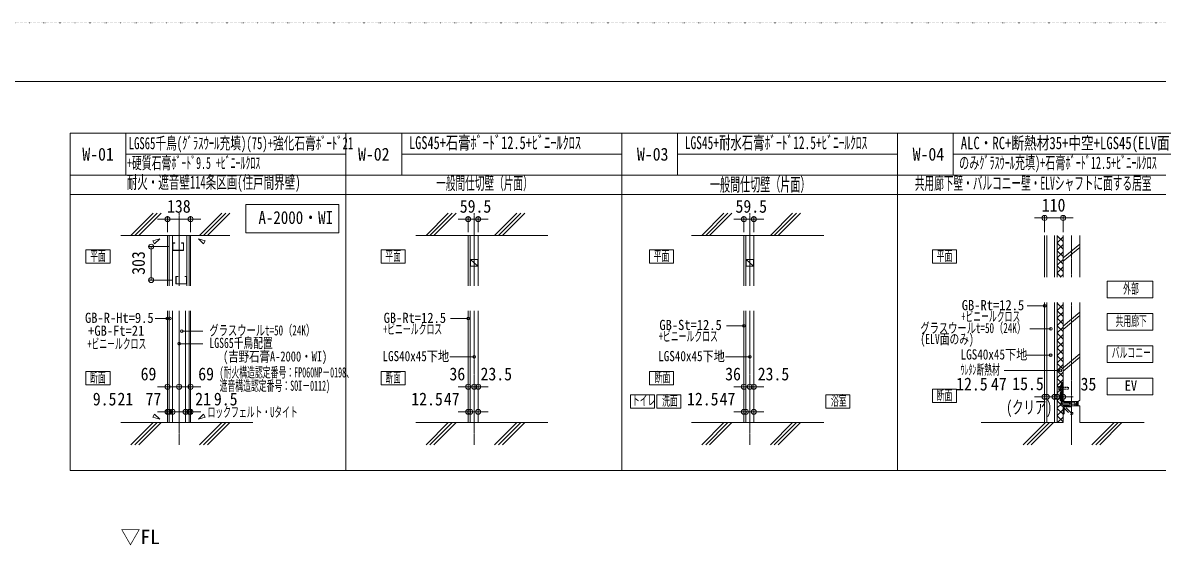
# Model space of a CAD drawing. Units: millimetres at full size, sheet at 1:30. Extents: x -17796 to 21385, y -23279 to 7734.
# Drawn here: x -7477 to -688, y 4603 to 7734 of the extents above; entities that cross this region are included whole.
import ezdxf
from ezdxf.enums import TextEntityAlignment as Align

# ---------------------------------------------------------------- set-up
doc = ezdxf.new("R2010")
doc.units = ezdxf.units.MM
doc.header["$LTSCALE"] = 30
for name, pattern in [('USER1', [0.26, 0.01, -0.25]), ('USER4', [0.78, 0.6, -0.06, 0.06, -0.06]), ('USER5', [0.375, 0.25, -0.125]), ('USER6', [2.5, 1.25, -1.25])]:
    doc.linetypes.add(name, pattern=pattern)
doc.layers.add('0-0_(S)電灯', color=7, linetype='Continuous', lineweight=18)
doc.layers.add('0-9_ﾄﾞｱ1', color=7, linetype='Continuous', lineweight=18)
doc.layers.add('7-B_外構\u3000参照', color=4, linetype='Continuous')
doc.styles.add('ＭＳ ゴシック', font='')
doc.styles.get('ＭＳ ゴシック').set_extended_font_data('MS Gothic')

msp = doc.modelspace()

# ---------------------------------------------------------------- linework, layer by layer
at = {"layer": '0-0_(S)電灯', "color": 4, "linetype": 'USER1'}
msp.add_lwpolyline([(-17795.56, 7734.32), (6866.76, 7734.32), (6866.76, -9684.73), (-17795.56, -9684.73)], close=True, dxfattribs=at)
at = {"layer": '0-0_(S)電灯', "lineweight": 9}
msp.add_lwpolyline([(-17194.4, 7382.42), (6265.6, 7382.42), (6265.6, -9332.83), (-17194.4, -9332.83)], close=True, dxfattribs=at)
at = {"layer": '0-9_ﾄﾞｱ1'}
for p, q in [((-6859.25, 7073.48), (-6859.25, 6823.48)), ((-5210.92, 7073.48), (-5210.92, 6823.48)), ((-3562.58, 7073.48), (-3562.58, 6823.48)), ((-1914.25, 7073.48), (-1914.25, 6823.48)), ((-6859.25, 6948.48), (-5544.25, 6948.48)), ((-5210.92, 6948.48), (-3895.92, 6948.48)), ((-3562.58, 6948.48), (-2247.58, 6948.48)), ((-1914.25, 6948.48), (-599.25, 6948.48)), ((-7192.58, 6823.48), (-5544.25, 6823.48)), ((-5544.25, 6823.48), (-3895.92, 6823.48)), ((-3895.92, 6823.48), (-2247.58, 6823.48)), ((-599.25, 6823.48), (-2247.58, 6823.48)), ((-5544.25, 6706.81), (-7192.58, 6706.81)), ((-3895.92, 6706.81), (-5544.25, 6706.81)), ((-2247.58, 6706.81), (-3895.92, 6706.81)), ((-599.25, 6706.81), (-2247.58, 6706.81)), ((-6610.71, 6559.68), (-6640.71, 6559.68)), ((-6472.71, 6559.68), (-6442.71, 6559.68)), ((-4813.58, 6559.68), (-4843.58, 6559.68)), ((-4754.08, 6559.68), (-4724.08, 6559.68)), ((-3165.25, 6559.68), (-3195.25, 6559.68)), ((-3105.75, 6559.68), (-3075.75, 6559.68)), ((-1367.39, 6566.7), (-1397.39, 6566.7)), ((-1257.39, 6566.7), (-1227.39, 6566.7)), ((-6890.57, 6461.81), (-6239.3, 6461.81)), ((-5126.44, 6461.81), (-4336.54, 6461.81)), ((-3478.11, 6461.81), (-2688.21, 6461.81)), ((-6708.37, 6394.97), (-6708.37, 6364.97)), ((-6708.37, 6194.97), (-6708.37, 6224.97)), ((-6610.71, 5557.06), (-6640.71, 5557.06)), ((-6541.71, 5557.06), (-6571.71, 5557.06)), ((-6541.71, 5557.06), (-6511.71, 5557.06)), ((-6472.71, 5557.06), (-6442.71, 5557.06)), ((-4813.58, 5557.06), (-4843.58, 5557.06)), ((-4777.58, 5557.06), (-4807.58, 5557.06)), ((-4777.58, 5557.06), (-4747.58, 5557.06)), ((-4754.08, 5557.06), (-4724.08, 5557.06)), ((-3165.25, 5557.06), (-3195.25, 5557.06)), ((-3129.25, 5557.06), (-3159.25, 5557.06)), ((-3129.25, 5557.06), (-3099.25, 5557.06)), ((-3105.75, 5557.06), (-3075.75, 5557.06)), ((-1367.39, 5496.64), (-1397.39, 5496.64)), ((-1354.89, 5496.64), (-1384.89, 5496.64)), ((-1354.89, 5496.64), (-1324.89, 5496.64)), ((-1307.89, 5496.64), (-1337.89, 5496.64)), ((-1292.39, 5496.64), (-1322.39, 5496.64)), ((-1307.89, 5496.64), (-1277.89, 5496.64)), ((-1292.39, 5496.64), (-1262.39, 5496.64)), ((-1257.39, 5496.64), (-1227.39, 5496.64)), ((-1257.39, 5442.95), (-1257.39, 5342.95)), ((-1257.39, 5442.95), (-1157.39, 5442.95)), ((-1157.39, 5442.95), (-1157.39, 5342.95)), ((-6610.71, 5407.06), (-6640.71, 5407.06)), ((-6601.21, 5407.06), (-6631.21, 5407.06)), ((-6580.21, 5407.06), (-6610.21, 5407.06)), ((-6601.21, 5407.06), (-6571.21, 5407.06)), ((-6580.21, 5407.06), (-6550.21, 5407.06)), ((-6503.21, 5407.06), (-6533.21, 5407.06)), ((-6482.21, 5407.06), (-6512.21, 5407.06)), ((-6503.21, 5407.06), (-6473.21, 5407.06)), ((-6482.21, 5407.06), (-6452.21, 5407.06)), ((-6472.71, 5407.06), (-6442.71, 5407.06)), ((-4813.58, 5407.06), (-4843.58, 5407.06)), ((-4801.08, 5407.06), (-4831.08, 5407.06)), ((-4801.08, 5407.06), (-4771.08, 5407.06)), ((-4754.08, 5407.06), (-4724.08, 5407.06)), ((-3165.25, 5407.06), (-3195.25, 5407.06)), ((-3152.75, 5407.06), (-3182.75, 5407.06)), ((-3152.75, 5407.06), (-3122.75, 5407.06)), ((-3105.75, 5407.06), (-3075.75, 5407.06)), ((-6890.57, 5342.95), (-6100.66, 5342.95)), ((-5126.44, 5342.95), (-4336.54, 5342.95)), ((-3478.11, 5342.95), (-2688.21, 5342.95)), ((-1257.39, 5342.95), (-1747, 5342.95)), ((-773.18, 5342.95), (-1157.39, 5342.95)), ((-3895.92, 5056.81), (-5544.25, 5056.81)), ((-2247.58, 5056.81), (-3895.92, 5056.81))]:
    msp.add_line(p, q, dxfattribs=at)
at = {"layer": '0-9_ﾄﾞｱ1', "color": 254}
for p, q in [((-6829.65, 6461.81), (-6696.68, 6594.78)), ((-6806.08, 6461.81), (-6673.11, 6594.78)), ((-6782.51, 6461.81), (-6649.54, 6594.78)), ((-6419.41, 6461.81), (-6286.44, 6594.78)), ((-6395.84, 6461.81), (-6262.87, 6594.78)), ((-6372.27, 6461.81), (-6239.3, 6594.78)), ((-5065.53, 6461.81), (-4932.56, 6594.78)), ((-5041.96, 6461.81), (-4908.99, 6594.78)), ((-5018.39, 6461.81), (-4885.42, 6594.78)), ((-4655.29, 6461.81), (-4522.32, 6594.78)), ((-4631.72, 6461.81), (-4498.75, 6594.78)), ((-4608.15, 6461.81), (-4475.18, 6594.78)), ((-3417.19, 6461.81), (-3284.22, 6594.78)), ((-3393.62, 6461.81), (-3260.65, 6594.78)), ((-3370.05, 6461.81), (-3237.08, 6594.78)), ((-3006.96, 6461.81), (-2873.98, 6594.78)), ((-2983.39, 6461.81), (-2850.41, 6594.78)), ((-2959.82, 6461.81), (-2826.84, 6594.78)), ((-6829.65, 5209.98), (-6696.68, 5342.95)), ((-6806.08, 5209.98), (-6673.11, 5342.95)), ((-6782.51, 5209.98), (-6649.54, 5342.95)), ((-6419.41, 5209.98), (-6286.44, 5342.95)), ((-6395.84, 5209.98), (-6262.87, 5342.95)), ((-6372.27, 5209.98), (-6239.3, 5342.95)), ((-5065.53, 5209.98), (-4932.56, 5342.95)), ((-5041.96, 5209.98), (-4908.99, 5342.95)), ((-5018.39, 5209.98), (-4885.42, 5342.95)), ((-4655.29, 5209.98), (-4522.32, 5342.95)), ((-4631.72, 5209.98), (-4498.75, 5342.95)), ((-4608.15, 5209.98), (-4475.18, 5342.95)), ((-3417.19, 5209.98), (-3284.22, 5342.95)), ((-3393.62, 5209.98), (-3260.65, 5342.95)), ((-3370.05, 5209.98), (-3237.08, 5342.95)), ((-3006.96, 5209.98), (-2873.98, 5342.95)), ((-2983.39, 5209.98), (-2850.41, 5342.95)), ((-2959.82, 5209.98), (-2826.84, 5342.95)), ((-1495.33, 5209.98), (-1362.36, 5342.95)), ((-1471.76, 5209.98), (-1338.79, 5342.95)), ((-1448.19, 5209.98), (-1315.22, 5342.95)), ((-1085.09, 5209.98), (-952.12, 5342.95)), ((-1061.52, 5209.98), (-928.55, 5342.95)), ((-1037.95, 5209.98), (-904.98, 5342.95))]:
    msp.add_line(p, q, dxfattribs=at)
at = {"layer": '0-9_ﾄﾞｱ1', "color": 54, "linetype": 'USER4'}
for p, q in [((-6541.71, 6160.85), (-6541.71, 6594.78)), ((-4777.58, 6160.85), (-4777.58, 6594.78)), ((-3129.25, 6160.85), (-3129.25, 6594.78)), ((-1207.39, 6461.81), (-1207.39, 6211.81)), ((-1207.39, 6061.81), (-1207.39, 5209.98)), ((-6541.71, 5209.98), (-6541.71, 6010.85)), ((-4777.58, 5209.98), (-4777.58, 6010.85)), ((-3129.25, 5209.98), (-3129.25, 6010.85))]:
    msp.add_line(p, q, dxfattribs=at)
at = {"layer": '0-9_ﾄﾞｱ1', "color": 6}
for p, q in [((-6640.71, 6559.68), (-6670.71, 6559.68)), ((-6610.71, 6481.81), (-6610.71, 6577.18)), ((-6610.71, 6559.68), (-6472.71, 6559.68)), ((-6472.71, 6481.81), (-6472.71, 6577.18)), ((-6442.71, 6559.68), (-6412.71, 6559.68)), ((-4843.58, 6559.68), (-4873.58, 6559.68)), ((-4813.58, 6481.81), (-4813.58, 6577.18)), ((-4813.58, 6559.68), (-4754.08, 6559.68)), ((-4754.08, 6481.81), (-4754.08, 6577.18)), ((-4724.08, 6559.68), (-4694.08, 6559.68)), ((-3195.25, 6559.68), (-3225.25, 6559.68)), ((-3165.25, 6481.81), (-3165.25, 6577.18)), ((-3165.25, 6559.68), (-3105.75, 6559.68)), ((-3105.75, 6481.81), (-3105.75, 6577.18)), ((-3075.75, 6559.68), (-3045.75, 6559.68)), ((-1397.39, 6566.7), (-1427.39, 6566.7)), ((-1367.39, 6481.81), (-1367.39, 6584.2)), ((-1367.39, 6566.7), (-1257.39, 6566.7)), ((-1257.39, 6481.81), (-1257.39, 6584.2)), ((-1227.39, 6566.7), (-1197.39, 6566.7)), ((-6605.41, 6394.97), (-6725.87, 6394.97)), ((-6708.37, 6364.97), (-6708.37, 6224.97)), ((-6580.71, 6194.97), (-6725.87, 6194.97)), ((-6610.71, 5577.06), (-6610.71, 5574.56)), ((-6541.71, 5577.06), (-6541.71, 5574.56)), ((-6541.71, 5577.06), (-6541.71, 5574.56)), ((-4813.58, 5577.06), (-4813.58, 5574.56)), ((-4777.58, 5577.06), (-4777.58, 5574.56)), ((-4777.58, 5577.06), (-4777.58, 5574.56)), ((-3165.25, 5577.06), (-3165.25, 5574.56)), ((-3129.25, 5577.06), (-3129.25, 5574.56)), ((-3129.25, 5577.06), (-3129.25, 5574.56)), ((-6640.71, 5557.06), (-6670.71, 5557.06)), ((-6610.71, 5557.06), (-6541.71, 5557.06)), ((-6571.71, 5557.06), (-6601.71, 5557.06)), ((-6541.71, 5557.06), (-6472.71, 5557.06)), ((-6511.71, 5557.06), (-6481.71, 5557.06)), ((-6472.71, 5537.06), (-6472.71, 5539.56)), ((-6442.71, 5557.06), (-6412.71, 5557.06)), ((-4843.58, 5557.06), (-4873.58, 5557.06)), ((-4807.58, 5557.06), (-4837.58, 5557.06)), ((-4813.58, 5557.06), (-4777.58, 5557.06)), ((-4777.58, 5557.06), (-4754.08, 5557.06)), ((-4754.08, 5537.06), (-4754.08, 5539.56)), ((-4747.58, 5557.06), (-4717.58, 5557.06)), ((-4724.08, 5557.06), (-4694.08, 5557.06)), ((-3195.25, 5557.06), (-3225.25, 5557.06)), ((-3159.25, 5557.06), (-3189.25, 5557.06)), ((-3165.25, 5557.06), (-3129.25, 5557.06)), ((-3129.25, 5557.06), (-3105.75, 5557.06)), ((-3105.75, 5537.06), (-3105.75, 5539.56)), ((-3099.25, 5557.06), (-3069.25, 5557.06)), ((-3075.75, 5557.06), (-3045.75, 5557.06)), ((-1367.39, 5496.64), (-1367.39, 5514.14)), ((-1354.89, 5496.64), (-1354.89, 5514.14)), ((-1307.89, 5496.64), (-1307.89, 5514.14)), ((-1257.39, 5496.64), (-1257.39, 5514.14)), ((-1397.39, 5496.64), (-1427.39, 5496.64)), ((-1384.89, 5496.64), (-1414.89, 5496.64)), ((-1337.89, 5496.64), (-1367.89, 5496.64)), ((-1354.89, 5496.64), (-1367.39, 5496.64)), ((-1322.39, 5496.64), (-1352.39, 5496.64)), ((-1324.89, 5496.64), (-1294.89, 5496.64)), ((-1292.39, 5496.64), (-1292.39, 5479.14)), ((-1292.39, 5496.64), (-1292.39, 5479.14)), ((-1292.39, 5496.64), (-1257.39, 5496.64)), ((-1277.89, 5496.64), (-1247.89, 5496.64)), ((-1262.39, 5496.64), (-1232.39, 5496.64)), ((-1227.39, 5496.64), (-1197.39, 5496.64)), ((-6640.71, 5407.06), (-6670.71, 5407.06)), ((-6631.21, 5407.06), (-6661.21, 5407.06)), ((-6610.21, 5407.06), (-6640.21, 5407.06)), ((-6610.71, 5427.06), (-6610.71, 5424.56)), ((-6610.71, 5407.06), (-6601.21, 5407.06)), ((-6601.21, 5427.06), (-6601.21, 5424.56)), ((-6601.21, 5427.06), (-6601.21, 5424.56)), ((-6601.21, 5407.06), (-6580.21, 5407.06)), ((-6580.21, 5427.06), (-6580.21, 5424.56)), ((-6580.21, 5427.06), (-6580.21, 5424.56)), ((-6580.21, 5407.06), (-6503.21, 5407.06)), ((-6571.21, 5407.06), (-6541.21, 5407.06)), ((-6533.21, 5407.06), (-6563.21, 5407.06)), ((-6550.21, 5407.06), (-6520.21, 5407.06)), ((-6512.21, 5407.06), (-6542.21, 5407.06)), ((-6503.21, 5407.06), (-6482.21, 5407.06)), ((-6503.21, 5387.06), (-6503.21, 5389.56)), ((-6503.21, 5387.06), (-6503.21, 5389.56)), ((-6482.21, 5427.06), (-6482.21, 5424.56)), ((-6482.21, 5427.06), (-6482.21, 5424.56)), ((-6482.21, 5407.06), (-6472.71, 5407.06)), ((-6473.21, 5407.06), (-6443.21, 5407.06)), ((-6472.71, 5427.06), (-6472.71, 5424.56)), ((-6452.21, 5407.06), (-6422.21, 5407.06)), ((-6442.71, 5407.06), (-6412.71, 5407.06)), ((-4843.58, 5407.06), (-4873.58, 5407.06)), ((-4831.08, 5407.06), (-4861.08, 5407.06)), ((-4813.58, 5427.06), (-4813.58, 5424.56)), ((-4813.58, 5407.06), (-4801.08, 5407.06)), ((-4801.08, 5407.06), (-4754.08, 5407.06)), ((-4801.08, 5387.06), (-4801.08, 5389.56)), ((-4801.08, 5387.06), (-4801.08, 5389.56)), ((-4771.08, 5407.06), (-4741.08, 5407.06)), ((-4754.08, 5427.06), (-4754.08, 5424.56)), ((-4724.08, 5407.06), (-4694.08, 5407.06)), ((-3195.25, 5407.06), (-3225.25, 5407.06)), ((-3182.75, 5407.06), (-3212.75, 5407.06)), ((-3165.25, 5427.06), (-3165.25, 5424.56)), ((-3165.25, 5407.06), (-3152.75, 5407.06)), ((-3152.75, 5407.06), (-3105.75, 5407.06)), ((-3152.75, 5387.06), (-3152.75, 5389.56)), ((-3152.75, 5387.06), (-3152.75, 5389.56)), ((-3122.75, 5407.06), (-3092.75, 5407.06)), ((-3105.75, 5427.06), (-3105.75, 5424.56)), ((-3075.75, 5407.06), (-3045.75, 5407.06))]:
    msp.add_line(p, q, dxfattribs=at)
at = {"layer": '0-9_ﾄﾞｱ1', "color": 4}
for p, q in [((-6610.71, 6160.85), (-6610.71, 6461.81)), ((-6601.21, 6160.85), (-6601.21, 6461.81)), ((-6482.21, 6160.85), (-6482.21, 6461.81)), ((-6472.71, 6160.85), (-6472.71, 6461.81)), ((-4813.58, 6160.85), (-4813.58, 6461.81)), ((-3165.25, 6160.85), (-3165.25, 6461.81)), ((-1367.39, 6461.81), (-1367.39, 6211.81)), ((-1367.39, 6061.81), (-1367.39, 5342.95)), ((-6610.71, 5342.95), (-6610.71, 6010.85)), ((-6601.21, 5342.95), (-6601.21, 6010.85)), ((-6482.21, 5342.95), (-6482.21, 6010.85)), ((-6472.71, 5342.95), (-6472.71, 6010.85)), ((-4813.58, 5342.95), (-4813.58, 6010.85)), ((-3165.25, 5342.95), (-3165.25, 6010.85))]:
    msp.add_line(p, q, dxfattribs=at)
at = {"layer": '0-9_ﾄﾞｱ1', "color": 30}
for p, q in [((-6580.21, 6160.85), (-6580.21, 6461.81)), ((-6495.71, 6160.85), (-6495.71, 6461.81)), ((-4801.08, 6160.85), (-4801.08, 6461.81)), ((-4754.08, 6160.85), (-4754.08, 6461.81)), ((-3152.75, 6160.85), (-3152.75, 6461.81)), ((-3105.75, 6160.85), (-3105.75, 6461.81)), ((-1354.89, 6461.81), (-1354.89, 6211.81)), ((-1307.89, 6461.81), (-1307.89, 6211.81)), ((-1354.89, 6061.81), (-1354.89, 5342.95)), ((-1307.89, 6061.81), (-1307.89, 5342.95)), ((-6580.21, 5342.95), (-6580.21, 6010.85)), ((-6503.21, 5342.95), (-6503.21, 6010.85)), ((-4801.08, 5342.95), (-4801.08, 6010.85)), ((-4754.08, 5342.95), (-4754.08, 6010.85)), ((-3152.75, 5342.95), (-3152.75, 6010.85)), ((-3105.75, 5342.95), (-3105.75, 6010.85))]:
    msp.add_line(p, q, dxfattribs=at)
at = {"layer": '0-9_ﾄﾞｱ1', "color": 21}
for p, q in [((-6541.71, 6461.81), (-6541.71, 6160.85)), ((-6541.71, 6010.85), (-6541.71, 5342.95))]:
    msp.add_line(p, q, dxfattribs=at)
at = {"layer": '0-9_ﾄﾞｱ1', "color": 41}
for p, q in [((-1292.39, 6461.81), (-1292.39, 6211.81)), ((-1257.39, 6425.46), (-1292.39, 6460.46)), ((-1292.39, 6418.11), (-1257.39, 6453.11)), ((-1257.39, 6380.56), (-1292.39, 6415.56)), ((-1292.39, 6373.21), (-1257.39, 6408.21)), ((-1257.39, 6335.66), (-1292.39, 6370.66)), ((-1292.39, 6328.31), (-1257.39, 6363.31)), ((-1257.39, 6290.76), (-1292.39, 6325.76)), ((-1292.39, 6283.4), (-1257.39, 6318.4)), ((-1257.39, 6245.85), (-1292.39, 6280.85)), ((-1292.39, 6238.5), (-1257.39, 6273.5)), ((-1268.25, 6211.81), (-1292.39, 6235.95)), ((-1274.18, 6211.81), (-1257.39, 6228.6)), ((-1292.39, 6058.9), (-1289.47, 6061.81)), ((-1292.39, 6061.81), (-1292.39, 5342.95)), ((-1257.39, 6021.35), (-1292.39, 6056.35)), ((-1292.39, 6014), (-1257.39, 6049)), ((-1257.39, 5976.45), (-1292.39, 6011.45)), ((-1292.39, 5969.1), (-1257.39, 6004.1)), ((-1257.39, 5931.54), (-1292.39, 5966.54)), ((-1292.39, 5924.19), (-1257.39, 5959.19)), ((-1257.39, 5886.64), (-1292.39, 5921.64)), ((-1292.39, 5879.29), (-1257.39, 5914.29)), ((-1257.39, 5841.74), (-1292.39, 5876.74)), ((-1292.39, 5834.39), (-1257.39, 5869.39)), ((-1257.39, 5796.84), (-1292.39, 5831.84)), ((-1292.39, 5789.49), (-1257.39, 5824.49)), ((-1257.39, 5751.94), (-1292.39, 5786.94)), ((-1292.39, 5744.59), (-1257.39, 5779.59)), ((-1257.39, 5707.04), (-1292.39, 5742.04)), ((-1292.39, 5699.69), (-1257.39, 5734.69)), ((-1257.39, 5662.14), (-1292.39, 5697.14)), ((-1292.39, 5654.79), (-1257.39, 5689.79)), ((-1257.39, 5617.24), (-1292.39, 5652.24)), ((-1292.39, 5609.88), (-1257.39, 5644.88)), ((-1262.16, 5577.11), (-1292.39, 5607.33)), ((-1292.39, 5564.98), (-1257.39, 5599.98)), ((-1282.69, 5552.73), (-1292.39, 5562.43)), ((-1292.39, 5520.08), (-1275.29, 5537.18)), ((-1275.39, 5500.53), (-1292.39, 5517.53)), ((-1272.4, 5540.07), (-1271.69, 5540.78)), ((-1271.69, 5541.73), (-1272.16, 5542.21)), ((-1292.39, 5475.18), (-1275.39, 5492.18)), ((-1269.39, 5449.63), (-1292.39, 5472.63)), ((-1292.39, 5430.28), (-1269.39, 5453.28)), ((-1257.39, 5437.63), (-1262.71, 5442.95)), ((-1257.39, 5392.73), (-1292.39, 5427.73)), ((-1292.39, 5385.38), (-1257.39, 5420.38)), ((-1257.39, 5347.83), (-1292.39, 5382.83)), ((-1289.91, 5342.95), (-1257.39, 5375.48))]:
    msp.add_line(p, q, dxfattribs=at)
at = {"layer": '0-9_ﾄﾞｱ1', "color": 2}
for p, q in [((-1257.39, 6461.81), (-1257.39, 6211.81)), ((-1157.39, 6211.81), (-1157.39, 6461.81)), ((-1257.39, 6327.31), (-1157.39, 6410.65)), ((-1257.39, 6307.31), (-1157.39, 6390.65)), ((-1257.39, 5919.83), (-1157.39, 6003.17)), ((-1257.39, 5899.83), (-1157.39, 5983.17)), ((-1257.39, 5669.83), (-1157.39, 5753.17)), ((-1257.39, 5649.83), (-1157.39, 5733.17)), ((-1269.39, 5568.93), (-1269.39, 5528.75)), ((-1263.48, 5575.99), (-1266.39, 5574.24)), ((-1260.59, 5585.43), (-1260.59, 5526.32)), ((-1257.39, 5585.43), (-1260.59, 5585.43)), ((-1257.39, 5585.43), (-1257.39, 5525.43)), ((-1282.69, 5540.24), (-1282.69, 5556.38)), ((-1281.69, 5537.18), (-1281.69, 5558.68)), ((-1281.69, 5558.68), (-1274.69, 5558.68)), ((-1281.69, 5553.93), (-1274.69, 5553.93)), ((-1281.69, 5541.93), (-1274.69, 5541.93)), ((-1272.71, 5537.18), (-1281.69, 5537.18)), ((-1269.39, 5528.75), (-1275.39, 5518.75)), ((-1275.39, 5475.43), (-1275.39, 5518.75)), ((-1274.69, 5558.68), (-1274.69, 5537.18)), ((-1272.71, 5537.18), (-1271.69, 5546.54)), ((-1269.39, 5531.93), (-1271.69, 5531.93)), ((-1260.59, 5526.32), (-1266.59, 5516.32)), ((-1266.59, 5475.43), (-1266.59, 5516.32)), ((-1257.39, 5525.43), (-1263.39, 5515.43)), ((-1263.39, 5495.98), (-1263.39, 5515.43)), ((-1257.39, 5469.75), (-1257.39, 5503.75)), ((-1275.39, 5475.43), (-1263.39, 5475.43)), ((-1263.39, 5453.95), (-1263.39, 5487.95)), ((-1224.39, 5448.95), (-1258.39, 5448.95)), ((-1218.39, 5464.75), (-1252.39, 5464.75)), ((-1239.41, 5464.75), (-1189.41, 5467.95)), ((-1187.71, 5452.07), (-1220.2, 5452.07)), ((-1176.39, 5442.95), (-1186.39, 5462.95)), ((-1176.39, 5465.33), (-1173.77, 5467.95)), ((-1176.39, 5460.84), (-1169.28, 5467.95)), ((-1176.39, 5456.35), (-1166.39, 5466.35)), ((-1166.39, 5453.98), (-1176.39, 5463.98)), ((-1176.39, 5451.86), (-1166.39, 5461.86)), ((-1166.39, 5449.49), (-1176.39, 5459.49)), ((-1176.39, 5447.37), (-1166.39, 5457.37)), ((-1166.39, 5445), (-1176.39, 5455)), ((-1168.82, 5442.95), (-1176.39, 5450.51)), ((-1173.32, 5442.95), (-1176.39, 5446.02)), ((-1176.32, 5442.95), (-1166.39, 5452.88)), ((-1166.39, 5458.47), (-1175.86, 5467.95)), ((-1171.83, 5442.95), (-1166.39, 5448.39)), ((-1166.39, 5462.96), (-1171.37, 5467.95)), ((-1167.34, 5442.95), (-1166.39, 5443.9)), ((-1166.39, 5467.45), (-1166.88, 5467.95))]:
    msp.add_line(p, q, dxfattribs=at)
at = {"layer": '0-9_ﾄﾞｱ1', "color": 253}
for p, q in [((-4756.08, 6279.22), (-4799.08, 6317.22)), ((-3107.75, 6279.22), (-3150.75, 6317.22))]:
    msp.add_line(p, q, dxfattribs=at)
at = {"layer": '0-9_ﾄﾞｱ1', "color": 94}
for p, q in [((-1472.35, 6040.6), (-1367.39, 6040.6)), ((-6684.17, 5964.74), (-6596.62, 5964.74)), ((-4918.55, 5964.74), (-4813.58, 5964.74)), ((-3270.21, 5922.07), (-3165.25, 5922.07)), ((-6400.74, 5889.74), (-6525.04, 5889.74)), ((-1455.08, 5903.84), (-1330.79, 5903.84)), ((-6400.74, 5814.74), (-6541.71, 5814.74)), ((-4923.1, 5735.82), (-4777.58, 5735.82)), ((-3274.76, 5735.82), (-3129.25, 5735.82)), ((-1476.9, 5745.75), (-1331.39, 5745.75)), ((-1608.67, 5655.07), (-1273.87, 5655.07))]:
    msp.add_line(p, q, dxfattribs=at)
at = {"layer": '0-9_ﾄﾞｱ1', "color": 2, "linetype": 'USER5'}
for p, q in [((-1266.19, 5568.93), (-1266.19, 5527.87)), ((-1261.83, 5573.26), (-1264.74, 5571.5)), ((-1266.19, 5527.87), (-1272.19, 5517.87)), ((-1272.19, 5475.43), (-1272.19, 5517.87)), ((-1269.39, 5562.93), (-1266.19, 5562.93)), ((-1269.39, 5553.93), (-1225.39, 5553.93)), ((-1269.39, 5553.23), (-1224.69, 5553.23)), ((-1224.69, 5542.63), (-1269.39, 5542.63)), ((-1225.39, 5541.93), (-1269.39, 5541.93)), ((-1269.39, 5532.93), (-1266.19, 5532.93)), ((-1224.69, 5553.23), (-1225.39, 5553.93)), ((-1224.69, 5542.63), (-1225.39, 5541.93)), ((-1224.69, 5553.23), (-1224.69, 5542.63))]:
    msp.add_line(p, q, dxfattribs=at)
at = {"layer": '0-9_ﾄﾞｱ1', "color": 2, "linetype": 'USER6'}
for p, q in [((-1251.39, 5432.95), (-1251.39, 5396.95)), ((-1211.39, 5436.95), (-1247.39, 5436.95)), ((-1207.39, 5442.95), (-1207.39, 5440.95))]:
    msp.add_line(p, q, dxfattribs=at)
at = {"layer": '0-9_ﾄﾞｱ1'}
for points in [[(-7192.58, 7073.48), (-5544.25, 7073.48), (-5544.25, 5056.81), (-7192.58, 5056.81)], [(-5544.25, 7073.48), (-3895.92, 7073.48), (-3895.92, 5056.81), (-5544.25, 5056.81)], [(-3895.92, 7073.48), (-2247.58, 7073.48), (-2247.58, 5056.81), (-3895.92, 5056.81)], [(-2247.58, 7073.48), (-599.25, 7073.48), (-599.25, 5056.81), (-2247.58, 5056.81)], [(-6142.43, 6647.34), (-5586.77, 6647.34), (-5586.77, 6477.47), (-6142.43, 6477.47)], [(-6698.25, 6429.17), (-6687.83, 6411.13), (-6656.96, 6440.98)], [(-6385.16, 6429.17), (-6395.58, 6411.13), (-6426.46, 6440.98)], [(-6954.73, 6296.84), (-6954.73, 6376.78), (-7098.5, 6376.78), (-7098.5, 6296.84)], [(-5190.61, 6296.84), (-5190.61, 6376.78), (-5334.38, 6376.78), (-5334.38, 6296.84)], [(-3585.97, 6296.84), (-3585.97, 6376.78), (-3729.74, 6376.78), (-3729.74, 6296.84)], [(-1893.94, 6296.84), (-1893.94, 6376.78), (-2037.71, 6376.78), (-2037.71, 6296.84)], [(-994.23, 6188.42), (-720.95, 6188.42), (-720.95, 6088.5), (-994.23, 6088.5)], [(-994.23, 5995.23), (-720.95, 5995.23), (-720.95, 5895.3), (-994.23, 5895.3)], [(-994.23, 5802.03), (-720.95, 5802.03), (-720.95, 5702.11), (-994.23, 5702.11)], [(-6954.73, 5569.35), (-6954.73, 5649.29), (-7098.5, 5649.29), (-7098.5, 5569.35)], [(-5190.61, 5569.35), (-5190.61, 5649.29), (-5334.38, 5649.29), (-5334.38, 5569.35)], [(-3585.97, 5569.35), (-3585.97, 5649.29), (-3729.74, 5649.29), (-3729.74, 5569.35)], [(-994.23, 5608.84), (-720.95, 5608.84), (-720.95, 5508.92), (-994.23, 5508.92)], [(-3699.12, 5429.19), (-3699.12, 5509.13), (-3842.89, 5509.13), (-3842.89, 5429.19)], [(-3542.27, 5429.19), (-3542.27, 5509.13), (-3686.05, 5509.13), (-3686.05, 5429.19)], [(-2532.51, 5429.19), (-2532.51, 5509.13), (-2676.28, 5509.13), (-2676.28, 5429.19)], [(-1893.94, 5463.51), (-1893.94, 5543.45), (-2037.71, 5543.45), (-2037.71, 5463.51)], [(-6698.25, 5375.6), (-6687.83, 5393.64), (-6656.96, 5363.78)], [(-6385.16, 5375.6), (-6395.58, 5393.64), (-6426.46, 5363.78)]]:
    msp.add_lwpolyline(points, close=True, dxfattribs=at)
at = {"layer": '0-9_ﾄﾞｱ1', "color": 30}
for points in [[(-6580.21, 6372.47), (-6515.21, 6372.47), (-6515.21, 6417.47), (-6527.71, 6417.47), (-6527.71, 6416.67), (-6516.01, 6416.67), (-6516.01, 6373.27), (-6579.41, 6373.27), (-6579.41, 6416.67), (-6567.71, 6416.67), (-6567.71, 6417.47), (-6580.21, 6417.47)], [(-6495.71, 6217.47), (-6508.21, 6217.47), (-6508.21, 6216.67), (-6496.51, 6216.67), (-6496.51, 6173.27), (-6559.91, 6173.27), (-6559.91, 6216.67), (-6548.21, 6216.67), (-6548.21, 6217.47), (-6560.71, 6217.47), (-6560.71, 6172.47), (-6495.71, 6172.47)]]:
    msp.add_lwpolyline(points, dxfattribs=at)
at = {"layer": '0-9_ﾄﾞｱ1', "color": 253}
for points in [[(-4800.08, 6318.22), (-4800.08, 6278.22), (-4755.08, 6278.22), (-4755.08, 6318.22)], [(-4799.08, 6317.22), (-4799.08, 6279.22), (-4756.08, 6279.22), (-4756.08, 6317.22)], [(-3151.75, 6318.22), (-3151.75, 6278.22), (-3106.75, 6278.22), (-3106.75, 6318.22)], [(-3150.75, 6317.22), (-3150.75, 6279.22), (-3107.75, 6279.22), (-3107.75, 6317.22)]]:
    msp.add_lwpolyline(points, close=True, dxfattribs=at)
at = {"layer": '0-9_ﾄﾞｱ1', "color": 2}
for points in [[(-1257.39, 6061.81), (-1257.39, 5476.95), (-1248.39, 5467.95), (-1166.39, 5467.95), (-1157.39, 5476.95), (-1157.39, 6061.81)], [(-1274.69, 5549.32), (-1272.71, 5549.32), (-1271.69, 5558.68)], [(-1274.69, 5549.32), (-1273.66, 5558.68), (-1271.69, 5558.68)], [(-1274.69, 5537.18), (-1273.66, 5546.54), (-1271.69, 5546.54)], [(-1271.69, 5531.93), (-1271.69, 5563.93), (-1269.39, 5563.93)], [(-1262.39, 5508.75), (-1263.39, 5508.75), (-1263.39, 5458.75), (-1213.39, 5458.75), (-1213.39, 5459.75)], [(-1268.39, 5492.95), (-1269.39, 5492.95), (-1269.39, 5442.95), (-1219.39, 5442.95), (-1219.39, 5443.95)], [(-1176.39, 5467.95), (-1176.39, 5442.95), (-1166.39, 5442.95), (-1166.39, 5467.95), (-1186.39, 5467.95), (-1186.39, 5442.95), (-1176.39, 5442.95)]]:
    msp.add_lwpolyline(points, dxfattribs=at)
at = {"layer": '0-9_ﾄﾞｱ1', "color": 6}
for points in [[(-1307.89, 5496.64), (-1354.89, 5496.64), (-1354.89, 5514.14)], [(-1292.39, 5496.64), (-1307.89, 5496.64), (-1307.89, 5514.14)]]:
    msp.add_lwpolyline(points, dxfattribs=at)
at = {"layer": '0-9_ﾄﾞｱ1', "color": 2, "linetype": 'USER6'}
for points in [[(-1255.39, 5392.95), (-1257.39, 5392.95), (-1257.39, 5442.95), (-1207.39, 5442.95)], [(-1251.39, 5429.88), (-1215.46, 5393.96), (-1198.47, 5393.96), (-1198.47, 5403.96), (-1211.32, 5403.96), (-1244.32, 5436.95)]]:
    msp.add_lwpolyline(points, dxfattribs=at)
at = {"layer": '0-9_ﾄﾞｱ1', "color": 2}
for points in [[(-1189.41, 5464.75), (-1239.41, 5464.75), (-1239.41, 5467.95), (-1189.41, 5467.95)], [(-1239.41, 5464.75), (-1189.41, 5464.75), (-1189.41, 5467.95), (-1239.41, 5467.95)]]:
    msp.add_lwpolyline(points, close=True, dxfattribs=at)
at = {"layer": '0-9_ﾄﾞｱ1'}
for centre in [(-6610.71, 6559.68), (-6472.71, 6559.68), (-4813.58, 6559.68), (-4754.08, 6559.68), (-3165.25, 6559.68), (-3105.75, 6559.68), (-1367.39, 6566.7), (-1257.39, 6566.7), (-6708.37, 6394.97), (-6708.37, 6194.97), (-6610.71, 5557.06), (-6541.71, 5557.06), (-6541.71, 5557.06), (-6472.71, 5557.06), (-4813.58, 5557.06), (-4777.58, 5557.06), (-4777.58, 5557.06), (-4754.08, 5557.06), (-3165.25, 5557.06), (-3129.25, 5557.06), (-3129.25, 5557.06), (-3105.75, 5557.06), (-1367.39, 5496.64), (-1354.89, 5496.64), (-1354.89, 5496.64), (-1307.89, 5496.64), (-1307.89, 5496.64), (-1292.39, 5496.64), (-1292.39, 5496.64), (-1257.39, 5496.64), (-6610.71, 5407.06), (-6601.21, 5407.06), (-6601.21, 5407.06), (-6580.21, 5407.06), (-6580.21, 5407.06), (-6503.21, 5407.06), (-6503.21, 5407.06), (-6482.21, 5407.06), (-6482.21, 5407.06), (-6472.71, 5407.06), (-4813.58, 5407.06), (-4801.08, 5407.06), (-4801.08, 5407.06), (-4754.08, 5407.06), (-3165.25, 5407.06), (-3152.75, 5407.06), (-3152.75, 5407.06), (-3105.75, 5407.06)]:
    msp.add_circle(centre, 15, dxfattribs=at)
at = {"layer": '0-9_ﾄﾞｱ1', "color": 94}
for centre in [(-1367.39, 6040.6), (-6613.55, 5964.74), (-6596.62, 5964.74), (-4813.58, 5964.74), (-3165.25, 5922.07), (-1330.79, 5903.84), (-6525.04, 5889.74), (-6541.71, 5814.74), (-4777.58, 5735.82), (-3129.25, 5735.82), (-1331.39, 5745.75), (-1273.87, 5655.07)]:
    msp.add_circle(centre, 8.33, dxfattribs=at)
at = {"layer": '0-9_ﾄﾞｱ1', "color": 2}
for centre, radius, start, end in [((-1263.19, 5568.93), 6.2, 121.14508, 180), ((-1266.59, 5581.13), 6, 301.14508, 0), ((-1279.6, 5539.55), 3.16, 131.299, 228.7025), ((-1279.37, 5556.3), 3.32, 134.29608, 225.70244), ((-1264.19, 5547.93), 18.5, 161.07497, 198.92503), ((-1263.39, 5501.55), 3.2, 90, 270), ((-1262.39, 5503.75), 5, 0, 90), ((-1268.39, 5487.95), 5, 0, 90), ((-1263.39, 5495.15), 3.2, 90, 270), ((-1263.39, 5488.75), 3.2, 90, 270), ((-1263.39, 5482.35), 3.2, 90, 270), ((-1258.39, 5453.95), 5, 180, 270), ((-1252.39, 5469.75), 5, 180, 270), ((-1224.39, 5443.95), 5, 0, 90), ((-1218.39, 5459.75), 5, 0, 90)]:
    msp.add_arc(centre, radius, start, end, dxfattribs=at)
at = {"layer": '0-9_ﾄﾞｱ1', "color": 2, "linetype": 'USER5'}
for centre, radius, start, end in [((-1263.19, 5568.93), 3, 121.14508, 180), ((-1266.59, 5581.13), 9.2, 301.14508, 0)]:
    msp.add_arc(centre, radius, start, end, dxfattribs=at)
at = {"layer": '0-9_ﾄﾞｱ1', "color": 2, "linetype": 'USER6'}
for centre, start, end in [((-1247.39, 5432.95), 90, 180), ((-1211.39, 5440.95), 270, 0), ((-1255.39, 5396.95), 270, 0)]:
    msp.add_arc(centre, 4, start, end, dxfattribs=at)

# ---------------------------------------------------------------- texts
at = {"layer": '0-9_ﾄﾞｱ1', "style": 'ＭＳ ゴシック'}
for s, height, width, p in [('LGS65千鳥(ｸﾞﾗｽｳｰﾙ充填)(75)+強化石膏ﾎﾞｰﾄﾞ21', 72.16, 0.65, (-6842.98, 6956.09)), ('LGS45+石膏ﾎﾞｰﾄﾞ12.5+ﾋﾞﾆｰﾙｸﾛｽ', 76.97, 0.7, (-5166.86, 6955.17)), ('LGS45+耐水石膏ﾎﾞｰﾄﾞ12.5+ﾋﾞﾆｰﾙｸﾛｽ', 76.97, 0.65, (-3518.53, 6955.17)), ('ALC・RC+断熱材35+中空+LGS45(ELV面', 74.08, 0.75, (-1868.78, 6955.72)), ('W-01', 76.97, 0.9, (-7120.34, 6886.27)), ('+硬質石膏ﾎﾞｰﾄﾞ9.5 +ﾋﾞﾆｰﾙｸﾛｽ', 72.16, 0.6, (-6853.19, 6837.99)), ('W-02', 76.97, 0.9, (-5472.01, 6886.27)), ('W-03', 76.97, 0.9, (-3804.74, 6886.27)), ('W-04', 76.97, 0.9, (-2156.41, 6886.27)), ('のみｸﾞﾗｽｳｰﾙ充填)+石膏ﾎﾞｰﾄﾞ12.5+ﾋﾞﾆｰﾙｸﾛｽ', 74.08, 0.6, (-1878.98, 6837.62)), ('耐火・遮音壁114条区画(住戸間界壁)', 76.97, 0.6, (-6855.05, 6718.85)), ('一般間仕切壁（片面）', 76.97, 0.55, (-5004.88, 6713.14)), ('一般間仕切壁（片面）', 80.18, 0.55, (-3368.42, 6702.92)), ('共用廊下壁・バルコニー壁・ELVシャフトに面する居室', 76.97, 0.55, (-2143.42, 6713.14)), ('A-2000・WI', 76.97, 0.85, (-6067.11, 6507.6)), ('平面', 60.93, 0.55, (-7073.37, 6291.66)), ('平面', 60.93, 0.55, (-5309.25, 6291.66)), ('平面', 60.93, 0.55, (-3704.61, 6291.66)), ('平面', 60.93, 0.55, (-2012.59, 6291.66)), ('外部', 60.93, 0.55, (-898.13, 6095.07)), ('共用廊下', 60.93, 0.55, (-943.73, 5901.88)), ('バルコニー', 60.93, 0.55, (-966.53, 5712.81)), ('断面', 60.93, 0.55, (-7073.37, 5564.16)), ('断面', 60.93, 0.55, (-5309.25, 5564.16)), ('断面', 60.93, 0.55, (-3698.39, 5565.93)), ('EV', 60.93, 0.9, (-889.26, 5515.5)), ('トイレ', 60.93, 0.55, (-3834.34, 5428.94)), ('洗面', 60.93, 0.55, (-3654.69, 5425.77)), ('浴室', 60.93, 0.55, (-2644.93, 5425.77)), ('断面', 60.93, 0.55, (-2012.59, 5458.32)), ('ロックフェルト・Uタイト', 60.93, 0.55, (-6372.05, 5357.53))]:
    msp.add_text(s, height=height, dxfattribs=dict(at, width=width)).set_placement(p, align=Align.BOTTOM_LEFT)
at = {"layer": '0-9_ﾄﾞｱ1', "color": 9, "style": 'ＭＳ ゴシック'}
for s, width, p in [('138', 0.9, (-6613.71, 6574.88)), ('59.5', 0.9, (-4863.83, 6574.88)), ('59.5', 0.9, (-3215.5, 6574.88)), ('110', 0.9, (-1384.39, 6581.89)), ('69', 0.9, (-6771.68, 5572.25)), ('69', 0.9, (-6427.21, 5572.25)), ('36', 0.9, (-4925.62, 5572.25)), ('23.5', 0.9, (-4739.7, 5572.25)), ('36', 0.9, (-3277.28, 5572.25)), ('23.5', 0.9, (-3082.7, 5572.25)), ('12.5', 0.9, (-1896.44, 5511.84)), ('47', 0.9, (-1688.14, 5511.84)), ('15.5', 0.9, (-1561.01, 5513.79)), ('35', 0.9, (-1152.57, 5511.84)), ('9.5', 0.9, (-7057.66, 5422.25)), ('21', 0.9, (-6910.15, 5422.25)), ('77', 0.9, (-6742.24, 5422.25)), ('21', 0.9, (-6445.57, 5422.25)), ('9.5', 0.9, (-6333.65, 5422.25)), ('12.5', 0.9, (-5153.77, 5422.25)), ('47', 0.9, (-4958.96, 5422.25)), ('12.5', 0.9, (-3505.43, 5422.25)), ('47', 0.9, (-3310.63, 5422.25)), ('(クリア)', 0.65, (-1595.98, 5372.84))]:
    msp.add_text(s, height=76.97, dxfattribs=dict(at, width=width)).set_placement(p, align=Align.BOTTOM_LEFT)
at = {"layer": '0-9_ﾄﾞｱ1', "color": 9, "style": 'ＭＳ ゴシック', "width": 0.9}
msp.add_text('303', height=76.97, rotation=90, dxfattribs=at).set_placement((-6723.56, 6226.4), align=Align.BOTTOM_LEFT)
at = {"layer": '0-9_ﾄﾞｱ1', "color": 94, "style": 'ＭＳ ゴシック'}
for s, width, p in [('GB-Rt=12.5', 0.9, (-1862.78, 5996.6)), ('GB-R-Ht=9.5', 0.9, (-7104.35, 5920.75)), ('GB-Rt=12.5', 0.9, (-5318.97, 5920.75)), ('+ビニールクロス', 0.55, (-1865.31, 5929.43)), ('+GB-Ft=21', 0.9, (-7085.63, 5843.57)), ('グラスウールt=50（24K）', 0.65, (-6360.46, 5845.75)), ('+ビニールクロス', 0.55, (-5321.5, 5853.57)), ('GB-St=12.5', 0.9, (-3670.64, 5878.07)), ('グラスウールt=50（24K）', 0.65, (-2110.25, 5859.85)), ('+ビニールクロス', 0.55, (-7089.97, 5765.66)), ('LGS65千鳥配置', 0.7, (-6360.46, 5770.75)), ('+ビニールクロス', 0.55, (-3673.17, 5810.9)), ('(ELV面のみ)', 0.7, (-2110.25, 5794.02)), ('(吉野石膏A-2000・WI)', 0.75, (-6278.87, 5689.9)), ('LGS40x45下地', 0.8, (-5325.85, 5691.82)), ('LGS40x45下地', 0.8, (-3677.51, 5691.82)), ('LGS40x45下地', 0.8, (-1869.65, 5701.76)), ('(耐火構造認定番号：FP060NP－0198、', 0.55, (-6299.8, 5594.59)), ('ｳﾚﾀﾝ断熱材', 0.55, (-1869.65, 5611.07)), ('遮音構造認定番号：SOI－0112)', 0.55, (-6299.8, 5514.59))]:
    msp.add_text(s, height=60.93, dxfattribs=dict(at, width=width)).set_placement(p, align=Align.BOTTOM_LEFT)
at = {"layer": '7-B_外構\u3000参照', "style": 'ＭＳ ゴシック'}
msp.add_text('▽FL', height=86.59, dxfattribs=at).set_placement((-6891.4, 4589.83), align=Align.BOTTOM_LEFT)

doc.saveas('drawing.dxf')
